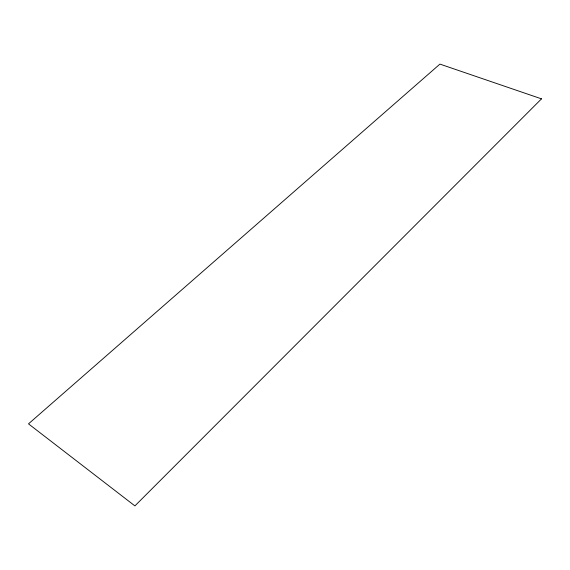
<?xml version="1.0" encoding="UTF-8"?>
<svg xmlns="http://www.w3.org/2000/svg" width="570" height="570" viewBox="0 0 570 570"><rect width="100%" height="100%" fill="white"/><g stroke="black" fill="none" stroke-linecap="round" stroke-linejoin="round"><path stroke-width="0.85" d="M541.5 98.852L134.905 505.896L28.5 423.859L439.926 64.104L541.5 98.852"/></g></svg>
